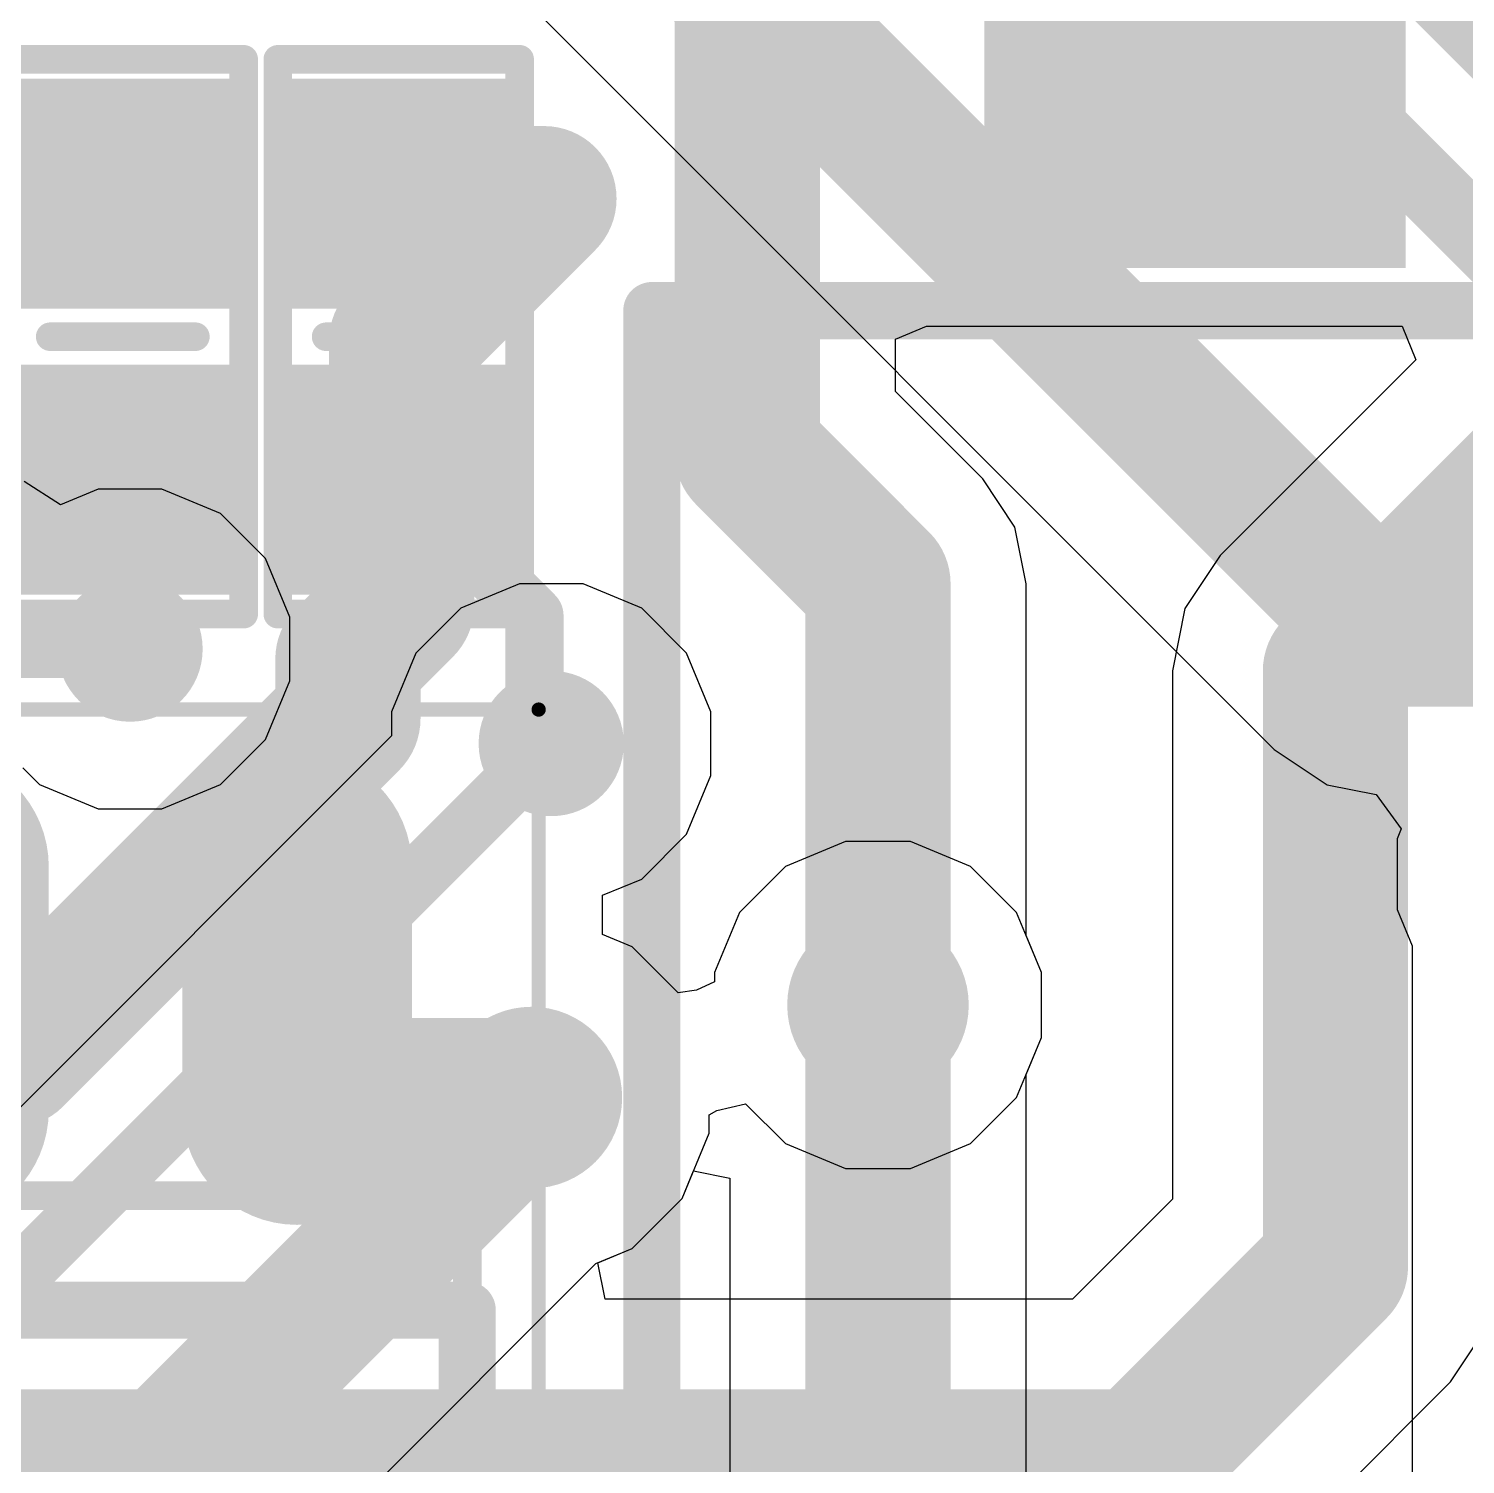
# Model space of a CAD drawing. Header units: millimetres. Extents: x -0.01 to 1.06, y -0.37 to 1.79.
# Drawn here: x 0.538 to 0.7359, y 0.5381 to 0.7357 of the extents above; entities that cross this region are included whole.
import ezdxf

# ---------------------------------------------------------------- set-up
doc = ezdxf.new("R2010")
doc.units = ezdxf.units.MM
doc.header["$MEASUREMENT"] = 0
for name, color, linetype in [('BottomLayer', 5, 'Continuous'), ('Mechanical13', 56, 'Continuous'), ('Mechanical15', 56, 'Continuous'), ('TopLayer', 1, 'Continuous'), ('TopOverlay', 2, 'Continuous'), ('TopPaste', 8, 'Continuous'), ('TopSolder', 216, 'Continuous'), ('ViaHoleLayer', 16, 'Continuous')]:
    doc.layers.add(name, color=color, linetype=linetype)

# ---------------------------------------------------------------- blocks, each defined once
blk = doc.blocks.new('RES_0402_18')
at = {"layer": 'TopLayer'}
for points in [[(-0.0315, -0.01181), (-0.0315, 0.01181), (-0.00787, 0.01181), (-0.00787, -0.01181)], [(0.00787, -0.01181), (0.00787, 0.01181), (0.0315, 0.01181), (0.0315, -0.01181)]]:
    blk.add_hatch(color=1, dxfattribs=at).paths.add_polyline_path(points)
at = {"layer": 'TopPaste'}
for points in [[(-0.0315, -0.01181), (-0.0315, 0.01181), (-0.00787, 0.01181), (-0.00787, -0.01181)], [(0.00787, -0.01181), (0.00787, 0.01181), (0.0315, 0.01181), (0.0315, -0.01181)]]:
    blk.add_hatch(color=8, dxfattribs=at).paths.add_polyline_path(points)
at = {"layer": 'TopSolder'}
for points in [[(-0.0355, -0.01581), (-0.0355, 0.01581), (-0.00387, 0.01581), (-0.00387, -0.01581)], [(0.00387, -0.01581), (0.00387, 0.01581), (0.0355, 0.01581), (0.0355, -0.01581)]]:
    blk.add_hatch(color=216, dxfattribs=at).paths.add_polyline_path(points)
at = {"layer": 'TopOverlay', "const_width": 0.00394}
for points in [[(-0.03819, 0.01665), (-0.03819, -0.01665)], [(-0.03819, 0.01665), (0.03819, 0.01665)], [(0.03819, 0.01665), (0.03819, -0.01665)], [(0, 0.01), (0, -0.01)], [(-0.03819, -0.01665), (0.03819, -0.01665)]]:
    blk.add_lwpolyline(points, dxfattribs=at)
at = {"layer": 'TopOverlay', "const_width": 0.00197}
for points in [[(-0.03917, 0.01665, 1), (-0.0372, 0.01665, 1)], [(-0.03917, 0.01665, 1), (-0.0372, 0.01665, 1)], [(0.0372, 0.01665, 1), (0.03917, 0.01665, 1)], [(0.0372, 0.01665, 1), (0.03917, 0.01665, 1)], [(-0.00098, 0.01, 1), (0.00098, 0.01, 1)], [(-0.00098, -0.01, 1), (0.00098, -0.01, 1)], [(-0.03917, -0.01665, 1), (-0.0372, -0.01665, 1)], [(-0.03917, -0.01665, 1), (-0.0372, -0.01665, 1)], [(0.0372, -0.01665, 1), (0.03917, -0.01665, 1)], [(0.0372, -0.01665, 1), (0.03917, -0.01665, 1)]]:
    blk.add_lwpolyline(points, format="xyb", close=True, dxfattribs=at)
blk = doc.blocks.new('RES_0402_21')
at = {"layer": 'TopLayer'}
for points in [[(-0.0315, -0.01181), (-0.0315, 0.01181), (-0.00787, 0.01181), (-0.00787, -0.01181)], [(0.00787, -0.01181), (0.00787, 0.01181), (0.0315, 0.01181), (0.0315, -0.01181)]]:
    blk.add_hatch(color=1, dxfattribs=at).paths.add_polyline_path(points)
at = {"layer": 'TopPaste'}
for points in [[(-0.0315, -0.01181), (-0.0315, 0.01181), (-0.00787, 0.01181), (-0.00787, -0.01181)], [(0.00787, -0.01181), (0.00787, 0.01181), (0.0315, 0.01181), (0.0315, -0.01181)]]:
    blk.add_hatch(color=8, dxfattribs=at).paths.add_polyline_path(points)
at = {"layer": 'TopSolder'}
for points in [[(-0.0355, -0.01581), (-0.0355, 0.01581), (-0.00387, 0.01581), (-0.00387, -0.01581)], [(0.00387, -0.01581), (0.00387, 0.01581), (0.0355, 0.01581), (0.0355, -0.01581)]]:
    blk.add_hatch(color=216, dxfattribs=at).paths.add_polyline_path(points)
at = {"layer": 'TopOverlay', "const_width": 0.00394}
for points in [[(-0.03819, -0.01665), (-0.03819, 0.01665)], [(0.03819, 0.01665), (-0.03819, 0.01665)], [(0.03819, -0.01665), (0.03819, 0.01665)], [(0, -0.01), (0, 0.01)], [(0.03819, -0.01665), (-0.03819, -0.01665)]]:
    blk.add_lwpolyline(points, dxfattribs=at)
at = {"layer": 'TopOverlay', "const_width": 0.00197}
for points in [[(-0.03917, 0.01665, 1), (-0.0372, 0.01665, 1)], [(-0.03917, 0.01665, 1), (-0.0372, 0.01665, 1)], [(0.0372, 0.01665, 1), (0.03917, 0.01665, 1)], [(0.0372, 0.01665, 1), (0.03917, 0.01665, 1)], [(-0.00098, 0.01, 1), (0.00098, 0.01, 1)], [(-0.00098, -0.01, 1), (0.00098, -0.01, 1)], [(-0.03917, -0.01665, 1), (-0.0372, -0.01665, 1)], [(-0.03917, -0.01665, 1), (-0.0372, -0.01665, 1)], [(0.0372, -0.01665, 1), (0.03917, -0.01665, 1)], [(0.0372, -0.01665, 1), (0.03917, -0.01665, 1)]]:
    blk.add_lwpolyline(points, format="xyb", close=True, dxfattribs=at)
blk = doc.blocks.new('SOIC08_25')
at = {"layer": 'TopLayer'}
h = blk.add_hatch(color=1, dxfattribs=at)
edge = h.paths.add_edge_path()
edge.add_arc((0.12402, -0.075), 0.01181, 270, 450)
edge.add_line((0.12402, -0.06319), (0.09055, -0.06319))
edge.add_arc((0.09055, -0.075), 0.01181, 90, 270)
edge.add_line((0.09055, -0.08681), (0.12402, -0.08681))
at = {"layer": 'TopPaste'}
h = blk.add_hatch(color=8, dxfattribs=at)
edge = h.paths.add_edge_path()
edge.add_arc((0.12402, -0.075), 0.01181, 270, 450)
edge.add_line((0.12402, -0.06319), (0.09055, -0.06319))
edge.add_arc((0.09055, -0.075), 0.01181, 90, 270)
edge.add_line((0.09055, -0.08681), (0.12402, -0.08681))
at = {"layer": 'TopSolder'}
h = blk.add_hatch(color=216, dxfattribs=at)
edge = h.paths.add_edge_path()
edge.add_arc((0.12402, -0.025), 0.01581, 270, 450)
edge.add_line((0.12402, -0.00919), (0.09055, -0.00919))
edge.add_arc((0.09055, -0.025), 0.01581, 90, 270)
edge.add_line((0.09055, -0.04081), (0.12402, -0.04081))
h = blk.add_hatch(color=216, dxfattribs=at)
edge = h.paths.add_edge_path()
edge.add_arc((0.12402, -0.075), 0.01581, 270, 450)
edge.add_line((0.12402, -0.05919), (0.09055, -0.05919))
edge.add_arc((0.09055, -0.075), 0.01581, 90, 270)
edge.add_line((0.09055, -0.09081), (0.12402, -0.09081))
at = {"layer": 'Mechanical13', "const_width": 0.00394}
for points in [[(0.07874, 0.09843), (0.07874, -0.09843)], [(-0.07874, -0.09843), (0.07874, -0.09843)]]:
    blk.add_lwpolyline(points, dxfattribs=at)
at = {"layer": 'Mechanical13', "const_width": 0.00197}
blk.add_lwpolyline([(0.07776, -0.09843, 1), (0.07972, -0.09843, 1)], format="xyb", close=True, dxfattribs=at)
blk.add_lwpolyline([(0.07776, -0.09843, 1), (0.07972, -0.09843, 1)], format="xyb", close=True, dxfattribs=at)
at = {"layer": 'Mechanical15', "const_width": 0.00197}
for points in [[(0.14567, 0.10827), (0.14567, -0.10827)], [(-0.14567, -0.10827), (0.14567, -0.10827)]]:
    blk.add_lwpolyline(points, dxfattribs=at)
at = {"layer": 'Mechanical15', "const_width": 0.000984}
blk.add_lwpolyline([(0.14518, -0.10827, 1), (0.14616, -0.10827, 1)], format="xyb", close=True, dxfattribs=at)
blk.add_lwpolyline([(0.14518, -0.10827, 1), (0.14616, -0.10827, 1)], format="xyb", close=True, dxfattribs=at)
at = {"layer": 'TopOverlay', "const_width": 0.00787}
for points in [[(0.06299, 0.09843), (0.06299, -0.09843)], [(-0.06299, -0.09843), (0.06299, -0.09843)]]:
    blk.add_lwpolyline(points, dxfattribs=at)
at = {"layer": 'TopOverlay', "const_width": 0.00394}
blk.add_lwpolyline([(0.06102, -0.09843, 1), (0.06496, -0.09843, 1)], format="xyb", close=True, dxfattribs=at)
blk.add_lwpolyline([(0.06102, -0.09843, 1), (0.06496, -0.09843, 1)], format="xyb", close=True, dxfattribs=at)
blk = doc.blocks.new('CHAVE_TACT_SMD___1_33')
at = {"layer": 'TopLayer'}
for points in [[(-0.20472, -0.025), (-0.20472, 0.025), (-0.12205, 0.025), (-0.12205, -0.025)], [(0.12205, -0.025), (0.12205, 0.025), (0.20472, 0.025), (0.20472, -0.025)]]:
    blk.add_hatch(color=1, dxfattribs=at).paths.add_polyline_path(points)
at = {"layer": 'TopPaste'}
for points in [[(-0.20472, -0.025), (-0.20472, 0.025), (-0.12205, 0.025), (-0.12205, -0.025)], [(0.12205, -0.025), (0.12205, 0.025), (0.20472, 0.025), (0.20472, -0.025)]]:
    blk.add_hatch(color=8, dxfattribs=at).paths.add_polyline_path(points)
at = {"layer": 'TopSolder'}
for points in [[(-0.20872, -0.029), (-0.20872, 0.029), (-0.11805, 0.029), (-0.11805, -0.029)], [(0.11805, -0.029), (0.11805, 0.029), (0.20872, 0.029), (0.20872, -0.029)]]:
    blk.add_hatch(color=216, dxfattribs=at).paths.add_polyline_path(points)
at = {"layer": 'TopOverlay', "const_width": 0.00787}
for points in [[(-0.1122, 0.0748), (0.1122, 0.0748)], [(-0.1122, 0.0748), (-0.1122, -0.07087)], [(0.1122, 0.0748), (0.1122, -0.07087)], [(-0.1122, -0.07087), (0.1122, -0.07087)]]:
    blk.add_lwpolyline(points, dxfattribs=at)
at = {"layer": 'TopOverlay', "const_width": 0.00394}
for points in [[(-0.11417, 0.0748, 1), (-0.11024, 0.0748, 1)], [(-0.11417, 0.0748, 1), (-0.11024, 0.0748, 1)], [(0.11024, 0.0748, 1), (0.11417, 0.0748, 1)], [(0.11024, 0.0748, 1), (0.11417, 0.0748, 1)], [(-0.11417, -0.07087, 1), (-0.11024, -0.07087, 1)], [(-0.11417, -0.07087, 1), (-0.11024, -0.07087, 1)], [(0.11024, -0.07087, 1), (0.11417, -0.07087, 1)], [(0.11024, -0.07087, 1), (0.11417, -0.07087, 1)]]:
    blk.add_lwpolyline(points, format="xyb", close=True, dxfattribs=at)

msp = doc.modelspace()

# ---------------------------------------------------------------- hatches: boundary and pattern name
at = {"layer": 'BottomLayer'}
h = msp.add_hatch(color=5, dxfattribs=at)
edge = h.paths.add_edge_path()
edge.add_arc((0.609, 0.71231), 0.01, 0, 360)
h = msp.add_hatch(color=5, dxfattribs=at)
edge = h.paths.add_edge_path()
edge.add_arc((0.552, 0.65031), 0.01, 0, 360)
h = msp.add_hatch(color=5, dxfattribs=at)
edge = h.paths.add_edge_path()
edge.add_arc((0.61, 0.63731), 0.01, 0, 360)
h = msp.add_hatch(color=5, dxfattribs=at)
edge = h.paths.add_edge_path()
edge.add_arc((0.655, 0.60131), 0.0125, 0, 360)
h = msp.add_hatch(color=5, dxfattribs=at)
edge = h.paths.add_edge_path()
edge.add_arc((0.60727, 0.58857), 0.0125, 0, 360)
at = {"layer": 'TopLayer'}
h = msp.add_hatch(color=1, dxfattribs=at)
edge = h.paths.add_edge_path()
edge.add_arc((0.609, 0.71231), 0.01, 0, 360)
h = msp.add_hatch(color=1, dxfattribs=at)
edge = h.paths.add_edge_path()
edge.add_arc((0.552, 0.65031), 0.01, 0, 360)
h = msp.add_hatch(color=1, dxfattribs=at)
edge = h.paths.add_edge_path()
edge.add_arc((0.61, 0.63731), 0.01, 0, 360)
h = msp.add_hatch(color=1, dxfattribs=at)
edge = h.paths.add_edge_path()
edge.add_arc((0.655, 0.60131), 0.0125, 0, 360)
h = msp.add_hatch(color=1, dxfattribs=at)
edge = h.paths.add_edge_path()
edge.add_arc((0.60727, 0.58857), 0.0125, 0, 360)
at = {"layer": 'ViaHoleLayer'}
h = msp.add_hatch(color=16, dxfattribs=at)
edge = h.paths.add_edge_path()
edge.add_arc((0.609, 0.71231), 0.006, 0, 360)
h = msp.add_hatch(color=16, dxfattribs=at)
edge = h.paths.add_edge_path()
edge.add_arc((0.552, 0.65031), 0.006, 0, 360)
h = msp.add_hatch(color=16, dxfattribs=at)
edge = h.paths.add_edge_path()
edge.add_arc((0.61, 0.63731), 0.006, 0, 360)
h = msp.add_hatch(color=16, dxfattribs=at)
edge = h.paths.add_edge_path()
edge.add_arc((0.655, 0.60131), 0.0075, 0, 360)
h = msp.add_hatch(color=16, dxfattribs=at)
edge = h.paths.add_edge_path()
edge.add_arc((0.60727, 0.58857), 0.0075, 0, 360)

# ---------------------------------------------------------------- linework, layer by layer
at = {"layer": 'BottomLayer'}
for p, q in [((0.59641, 0.74968), (0.70958, 0.63651)), ((0.5424, 0.67015), (0.5374, 0.67336)), ((0.54762, 0.67231), (0.5424, 0.67015)), ((0.55638, 0.67231), (0.54762, 0.67231)), ((0.56446, 0.66896), (0.55638, 0.67231)), ((0.57065, 0.66277), (0.56446, 0.66896)), ((0.574, 0.65469), (0.57065, 0.66277)), ((0.60562, 0.65931), (0.59754, 0.65596)), ((0.61438, 0.65931), (0.60562, 0.65931)), ((0.62246, 0.65596), (0.61438, 0.65931)), ((0.59754, 0.65596), (0.59135, 0.64977)), ((0.62865, 0.64977), (0.62246, 0.65596)), ((0.574, 0.64593), (0.574, 0.65469)), ((0.59135, 0.64977), (0.588, 0.64169)), ((0.632, 0.64169), (0.62865, 0.64977)), ((0.57065, 0.63785), (0.574, 0.64593)), ((0.588, 0.64169), (0.588, 0.63838)), ((0.632, 0.63293), (0.632, 0.64169)), ((0.588, 0.63838), (0.49277, 0.54315)), ((0.56446, 0.63166), (0.57065, 0.63785)), ((0.70958, 0.63651), (0.71686, 0.63164)), ((0.53722, 0.63398), (0.53954, 0.63166)), ((0.53954, 0.63166), (0.54762, 0.62831)), ((0.55638, 0.62831), (0.56446, 0.63166)), ((0.62865, 0.62485), (0.632, 0.63293)), ((0.71686, 0.63164), (0.72362, 0.6303)), ((0.72362, 0.6303), (0.72707, 0.62555)), ((0.54762, 0.62831), (0.55638, 0.62831)), ((0.72707, 0.62555), (0.7265, 0.62418)), ((0.62246, 0.61866), (0.62865, 0.62485)), ((0.65052, 0.62381), (0.64225, 0.62039)), ((0.65948, 0.62381), (0.65052, 0.62381)), ((0.66775, 0.62039), (0.65948, 0.62381)), ((0.7265, 0.62418), (0.7265, 0.61444)), ((0.64225, 0.62039), (0.63593, 0.61406)), ((0.67407, 0.61406), (0.66775, 0.62039)), ((0.61708, 0.61643), (0.62246, 0.61866)), ((0.61708, 0.61102), (0.61708, 0.61643)), ((0.63593, 0.61406), (0.6325, 0.60579)), ((0.6775, 0.60579), (0.67407, 0.61406)), ((0.7265, 0.61444), (0.72857, 0.60944)), ((0.62115, 0.60934), (0.61708, 0.61102)), ((0.6275, 0.60298), (0.62115, 0.60934)), ((0.72857, 0.60944), (0.72857, 0.5337)), ((0.6325, 0.60579), (0.6325, 0.60452)), ((0.6775, 0.59684), (0.6775, 0.60579)), ((0.6325, 0.60452), (0.63002, 0.60337)), ((0.63002, 0.60337), (0.6275, 0.60298)), ((0.67539, 0.59175), (0.6775, 0.59684)), ((0.67539, 0.527), (0.67539, 0.59175)), ((0.62804, 0.57469), (0.62961, 0.57848)), ((0.62961, 0.57848), (0.63461, 0.57749)), ((0.63461, 0.57749), (0.63461, 0.53545)), ((0.62115, 0.5678), (0.62804, 0.57469)), ((0.61615, 0.56573), (0.62115, 0.5678)), ((0.57739, 0.52697), (0.61615, 0.56573))]:
    msp.add_line(p, q, dxfattribs=at)
for points, const_width in [([(0.61227, 0.76554), (0.72544, 0.65237)], 0.02), ([(0.7114, 0.76141), (0.7624, 0.71041)], 0.01), ([(0.6944, 0.75041), (0.7644, 0.68041)], 0.01), ([(0.5894, 0.69271), (0.609, 0.71231)], 0.02), ([(0.5894, 0.65631), (0.5894, 0.69271)], 0.02), ([(0.582, 0.64891), (0.5894, 0.65631)], 0.02), ([(0.72544, 0.65237), (0.77844, 0.65237)], 0.02), ([(0.582, 0.64071), (0.582, 0.64891)], 0.02), ([(0.436, 0.65131), (0.551, 0.65131)], 0.01), ([(0.551, 0.65131), (0.552, 0.65031)], 0.01), ([(0.5357, 0.59441), (0.582, 0.64071)], 0.02), ([(0.5043, 0.53161), (0.61, 0.63731)], 0.008), ([(0.655, 0.527), (0.655, 0.60131)], 0.02), ([(0.44173, 0.59441), (0.5357, 0.59441)], 0.02), ([(0.55496, 0.53626), (0.60727, 0.58857)], 0.02), ([(0.55496, 0.50127), (0.55496, 0.53626)], 0.02)]:
    msp.add_lwpolyline(points, dxfattribs=dict(at, const_width=const_width))
for points, const_width in [([(0.604, 0.71231, 1), (0.614, 0.71231, 1)], 0.01), ([(0.5844, 0.69271, 1), (0.5944, 0.69271, 1)], 0.01), ([(0.5844, 0.69271, 1), (0.5944, 0.69271, 1)], 0.01), ([(0.5844, 0.65631, 1), (0.5944, 0.65631, 1)], 0.01), ([(0.5844, 0.65631, 1), (0.5944, 0.65631, 1)], 0.01), ([(0.72044, 0.65237, 1), (0.73044, 0.65237, 1)], 0.01), ([(0.72044, 0.65237, 1), (0.73044, 0.65237, 1)], 0.01), ([(0.577, 0.64891, 1), (0.587, 0.64891, 1)], 0.01), ([(0.577, 0.64891, 1), (0.587, 0.64891, 1)], 0.01), ([(0.5485, 0.65131, 1), (0.5535, 0.65131, 1)], 0.005), ([(0.5485, 0.65131, 1), (0.5535, 0.65131, 1)], 0.005), ([(0.5495, 0.65031, 1), (0.5545, 0.65031, 1)], 0.005), ([(0.577, 0.64071, 1), (0.587, 0.64071, 1)], 0.01), ([(0.577, 0.64071, 1), (0.587, 0.64071, 1)], 0.01), ([(0.608, 0.63731, 1), (0.612, 0.63731, 1)], 0.004), ([(0.65, 0.60131, 1), (0.66, 0.60131, 1)], 0.01), ([(0.5307, 0.59441, 1), (0.5407, 0.59441, 1)], 0.01), ([(0.5307, 0.59441, 1), (0.5407, 0.59441, 1)], 0.01), ([(0.60227, 0.58857, 1), (0.61227, 0.58857, 1)], 0.01), ([(0.54996, 0.53626, 1), (0.55996, 0.53626, 1)], 0.01), ([(0.54996, 0.53626, 1), (0.55996, 0.53626, 1)], 0.01)]:
    msp.add_lwpolyline(points, format="xyb", close=True, dxfattribs=dict(at, const_width=const_width))
at = {"layer": 'TopLayer'}
for p, q in [((0.65739, 0.69298), (0.66166, 0.69474)), ((0.66166, 0.69474), (0.66166, 0.69474)), ((0.66166, 0.69474), (0.72718, 0.69474)), ((0.72718, 0.69474), (0.72909, 0.69012)), ((0.65739, 0.68576), (0.65739, 0.69298)), ((0.72909, 0.69012), (0.70214, 0.66317)), ((0.66942, 0.67373), (0.65739, 0.68576)), ((0.67384, 0.66711), (0.66942, 0.67373)), ((0.66942, 0.67373), (0.66942, 0.67373)), ((0.67539, 0.65931), (0.67384, 0.66711)), ((0.70214, 0.66317), (0.69728, 0.65589)), ((0.67539, 0.61088), (0.67539, 0.65931)), ((0.69728, 0.65589), (0.69557, 0.64731)), ((0.69557, 0.64731), (0.69557, 0.5746)), ((0.6775, 0.60579), (0.67539, 0.61088)), ((0.6775, 0.59684), (0.6775, 0.60579)), ((0.67407, 0.58857), (0.6775, 0.59684)), ((0.63279, 0.58678), (0.63677, 0.58772)), ((0.63677, 0.58772), (0.64225, 0.58224)), ((0.66775, 0.58224), (0.67407, 0.58857)), ((0.63177, 0.58619), (0.63279, 0.58678)), ((0.63177, 0.58369), (0.63177, 0.58619)), ((0.62804, 0.57469), (0.63177, 0.58369)), ((0.64225, 0.58224), (0.65052, 0.57881)), ((0.65948, 0.57881), (0.66775, 0.58224)), ((0.65052, 0.57881), (0.65948, 0.57881)), ((0.62115, 0.5678), (0.62804, 0.57469)), ((0.69557, 0.5746), (0.68181, 0.56084)), ((0.61642, 0.56584), (0.62115, 0.5678)), ((0.61742, 0.56084), (0.61642, 0.56584)), ((0.68181, 0.56084), (0.61742, 0.56084)), ((0.73386, 0.54945), (0.73872, 0.55673)), ((0.71177, 0.52736), (0.73386, 0.54945))]:
    msp.add_line(p, q, dxfattribs=at)
for points, const_width in [([(0.637, 0.67731), (0.637, 0.77731)], 0.02), ([(0.589, 0.713), (0.58969, 0.71231)], 0.02), ([(0.58969, 0.71231), (0.609, 0.71231)], 0.02), ([(0.51316, 0.71315), (0.55084, 0.71315)], 0.008), ([(0.55084, 0.71315), (0.551, 0.713)], 0.008), ([(0.718, 0.64731), (0.76, 0.68931)], 0.02), ([(0.637, 0.67731), (0.655, 0.65931)], 0.02), ([(0.551, 0.67363), (0.5515, 0.67313)], 0.01), ([(0.5515, 0.65081), (0.5515, 0.67313)], 0.01), ([(0.589, 0.67363), (0.6077, 0.65492)], 0.008), ([(0.655, 0.60131), (0.655, 0.65931)], 0.02), ([(0.6077, 0.63961), (0.6077, 0.65492)], 0.008), ([(0.718, 0.56531), (0.718, 0.64731)], 0.02), ([(0.5515, 0.65081), (0.552, 0.65031)], 0.01), ([(0.6077, 0.63961), (0.61, 0.63731)], 0.008), ([(0.575, 0.5912), (0.575, 0.60359)], 0.02), ([(0.575, 0.5912), (0.57667, 0.58952)], 0.02), ([(0.57667, 0.58952), (0.60631, 0.58952)], 0.02), ([(0.60631, 0.58952), (0.60727, 0.58857)], 0.02), ([(0.6911, 0.53841), (0.718, 0.56531)], 0.02), ([(0.3818, 0.53841), (0.6911, 0.53841)], 0.02)]:
    msp.add_lwpolyline(points, dxfattribs=dict(at, const_width=const_width))
for points, const_width in [([(0.584, 0.713, 1), (0.594, 0.713, 1)], 0.01), ([(0.58469, 0.71231, 1), (0.59469, 0.71231, 1)], 0.01), ([(0.58469, 0.71231, 1), (0.59469, 0.71231, 1)], 0.01), ([(0.604, 0.71231, 1), (0.614, 0.71231, 1)], 0.01), ([(0.54884, 0.71315, 1), (0.55284, 0.71315, 1)], 0.004), ([(0.54884, 0.71315, 1), (0.55284, 0.71315, 1)], 0.004), ([(0.549, 0.713, 1), (0.553, 0.713, 1)], 0.004), ([(0.632, 0.67731, 1), (0.642, 0.67731, 1)], 0.01), ([(0.632, 0.67731, 1), (0.642, 0.67731, 1)], 0.01), ([(0.5485, 0.67363, 1), (0.5535, 0.67363, 1)], 0.005), ([(0.549, 0.67313, 1), (0.554, 0.67313, 1)], 0.005), ([(0.549, 0.67313, 1), (0.554, 0.67313, 1)], 0.005), ([(0.587, 0.67363, 1), (0.591, 0.67363, 1)], 0.004), ([(0.65, 0.65931, 1), (0.66, 0.65931, 1)], 0.01), ([(0.65, 0.65931, 1), (0.66, 0.65931, 1)], 0.01), ([(0.6057, 0.65492, 1), (0.6097, 0.65492, 1)], 0.004), ([(0.6057, 0.65492, 1), (0.6097, 0.65492, 1)], 0.004), ([(0.713, 0.64731, 1), (0.723, 0.64731, 1)], 0.01), ([(0.713, 0.64731, 1), (0.723, 0.64731, 1)], 0.01), ([(0.549, 0.65081, 1), (0.554, 0.65081, 1)], 0.005), ([(0.549, 0.65081, 1), (0.554, 0.65081, 1)], 0.005), ([(0.5495, 0.65031, 1), (0.5545, 0.65031, 1)], 0.005), ([(0.6057, 0.63961, 1), (0.6097, 0.63961, 1)], 0.004), ([(0.6057, 0.63961, 1), (0.6097, 0.63961, 1)], 0.004), ([(0.608, 0.63731, 1), (0.612, 0.63731, 1)], 0.004), ([(0.57, 0.60359, 1), (0.58, 0.60359, 1)], 0.01), ([(0.65, 0.60131, 1), (0.66, 0.60131, 1)], 0.01), ([(0.57, 0.5912, 1), (0.58, 0.5912, 1)], 0.01), ([(0.57, 0.5912, 1), (0.58, 0.5912, 1)], 0.01), ([(0.57167, 0.58952, 1), (0.58167, 0.58952, 1)], 0.01), ([(0.57167, 0.58952, 1), (0.58167, 0.58952, 1)], 0.01), ([(0.60131, 0.58952, 1), (0.61131, 0.58952, 1)], 0.01), ([(0.60131, 0.58952, 1), (0.61131, 0.58952, 1)], 0.01), ([(0.60227, 0.58857, 1), (0.61227, 0.58857, 1)], 0.01), ([(0.713, 0.56531, 1), (0.723, 0.56531, 1)], 0.01), ([(0.713, 0.56531, 1), (0.723, 0.56531, 1)], 0.01), ([(0.6861, 0.53841, 1), (0.6961, 0.53841, 1)], 0.01), ([(0.6861, 0.53841, 1), (0.6961, 0.53841, 1)], 0.01)]:
    msp.add_lwpolyline(points, format="xyb", close=True, dxfattribs=dict(at, const_width=const_width))

# ---------------------------------------------------------------- block references
for name, p, rotation in [('CHAVE_TACT_SMD___1_33', (0.69866, 0.5847), 90), ('RES_0402_21', (0.551, 0.69331), 270), ('RES_0402_18', (0.589, 0.69331), 90), ('SOIC08_25', (0.5, 0.49631), 90)]:
    msp.add_blockref(name, p, dxfattribs=dict(rotation=rotation))

doc.saveas('drawing.dxf')
